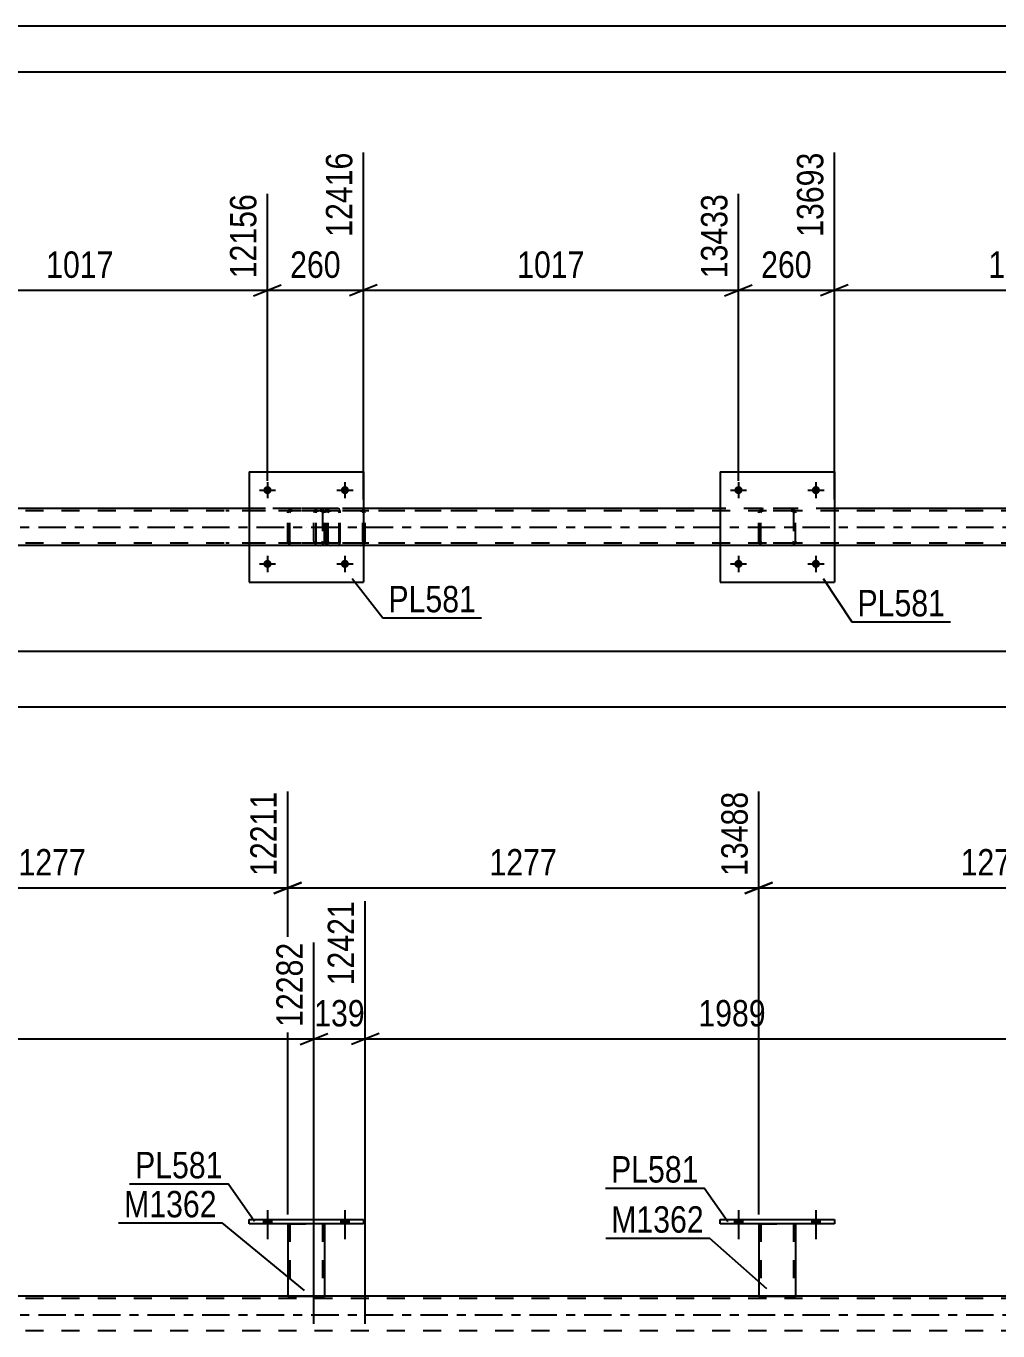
# Model space of a CAD drawing. Header units: millimetres. Extents: x 0 to 841, y 0 to 594.
# Drawn here: x 495.4 to 600.8, y 452.5 to 594 of the extents above; entities that cross this region are included whole.
import ezdxf

# ---------------------------------------------------------------- set-up
doc = ezdxf.new("R2010")
doc.units = ezdxf.units.MM
doc.linetypes.add('DXK_LINE_DOT2', pattern=[3.9198, 1.9599, -1.9599])
doc.linetypes.add('DXK_LINE_DOT3', pattern=[5.9187, 2.979, -0.9799, 0.9799, -0.9799])
doc.styles.add('Arial Narrow', font='ARIALN.TTF', dxfattribs={"height": 0.2})

# ---------------------------------------------------------------- blocks, each defined once
blk = doc.blocks.new('Unknown-389786769-1133 - 25525')
at = {"color": 5, "linetype": 'Continuous'}
for p, q in [((841, 594), (0, 594)), ((836, 589), (5, 589))]:
    blk.add_line(p, q, dxfattribs=at)
blk = doc.blocks.new('Part-389786769-2152 - 2062')
at = {"color": 7, "linetype": 'DXK_LINE_DOT2'}
for p, q in [((527.99, 541.39), (527.95, 541.2)), ((527.95, 538.16), (527.95, 541.2)), ((528.2, 541.2), (528.22, 541.3)), ((528.2, 538.16), (528.2, 541.2)), ((528.22, 541.3), (528.28, 541.37)), ((528.46, 541.68), (528.26, 541.65)), ((528.28, 541.37), (528.36, 541.42)), ((528.36, 541.42), (528.46, 541.44)), ((543.45, 541.68), (528.46, 541.68)), ((543.45, 541.44), (528.46, 541.44)), ((531.89, 541.65), (531.69, 541.68)), ((531.69, 541.44), (531.79, 541.42)), ((531.79, 541.42), (531.87, 541.37)), ((531.87, 541.37), (531.93, 541.3)), ((531.93, 541.3), (531.95, 541.2)), ((531.95, 538.16), (531.95, 541.2)), ((532.17, 541.37), (532.16, 541.39)), ((532.2, 541.2), (532.17, 541.37)), ((532.2, 538.16), (532.2, 541.2)), ((527.95, 538.16), (527.99, 537.98)), ((528.22, 538.07), (528.2, 538.16)), ((528.28, 537.99), (528.22, 538.07)), ((528.26, 537.72), (528.46, 537.68)), ((528.36, 537.94), (528.28, 537.99)), ((528.46, 537.92), (528.36, 537.94)), ((543.45, 537.92), (528.46, 537.92)), ((531.79, 537.94), (531.69, 537.92)), ((531.69, 537.68), (531.89, 537.72)), ((531.87, 537.99), (531.79, 537.94)), ((531.93, 538.07), (531.87, 537.99)), ((531.95, 538.16), (531.93, 538.07)), ((532.16, 537.98), (532.2, 538.16)), ((543.45, 537.68), (528.46, 537.68))]:
    blk.add_line(p, q, dxfattribs=at)
for centre, start, end in [((528.44, 541.18), 110.7583, 155.68), ((531.71, 541.18), 24.32, 69.2417), ((528.44, 538.18), 204.32, 249.2417), ((531.71, 538.18), 290.7583, 335.68)]:
    blk.add_arc(centre, 0.496, start, end, dxfattribs=at)
blk = doc.blocks.new('Part-389786769-2103 - 2062')
at = {"color": 7, "linetype": 'DXK_LINE_DOT2'}
for p, q in [((756.02, 541.44), (94.28, 541.44)), ((532, 541.68), (519.6, 541.68)), ((583.08, 541.68), (570.68, 541.68)), ((756.02, 537.92), (94.28, 537.92)), ((753.62, 537.68), (110.96, 537.68)), ((532, 537.68), (519.6, 537.68)), ((583.08, 537.68), (570.68, 537.68))]:
    blk.add_line(p, q, dxfattribs=at)
at = {"color": 2, "linetype": 'Continuous'}
for p, q in [((519.6, 541.68), (480.92, 541.68)), ((570.68, 541.68), (532, 541.68)), ((621.76, 541.68), (583.08, 541.68)), ((519.6, 537.68), (480.92, 537.68)), ((570.68, 537.68), (532, 537.68)), ((621.76, 537.68), (583.08, 537.68))]:
    blk.add_line(p, q, dxfattribs=at)
at = {"color": 7, "linetype": 'DXK_LINE_DOT3'}
blk.add_line((94.28, 539.68), (756.02, 539.68), dxfattribs=at)
blk = doc.blocks.new('Part-389786769-2176 - 2062')
at = {"color": 7, "linetype": 'DXK_LINE_DOT2'}
for p, q in [((529.22, 541.68), (517.07, 541.68)), ((529.22, 541.44), (517.07, 541.44)), ((526.67, 541.39), (526.63, 541.2)), ((526.63, 538.16), (526.63, 541.2)), ((526.88, 541.2), (526.9, 541.3)), ((526.88, 538.16), (526.88, 541.2)), ((526.9, 541.3), (526.95, 541.37)), ((527.13, 541.68), (526.94, 541.65)), ((526.95, 541.37), (527.04, 541.42)), ((527.04, 541.42), (527.13, 541.44)), ((527.95, 541.44), (527.95, 541.68)), ((529.33, 541.65), (529.22, 541.68)), ((529.22, 541.44), (529.27, 541.42)), ((529.27, 541.42), (529.32, 541.37)), ((529.32, 541.37), (529.35, 541.3)), ((529.41, 541.54), (529.33, 541.65)), ((529.35, 541.3), (529.36, 541.2)), ((529.36, 538.16), (529.36, 541.2)), ((529.47, 541.39), (529.41, 541.54)), ((529.49, 541.2), (529.47, 541.39)), ((529.49, 538.16), (529.49, 541.2)), ((529.22, 537.92), (517.07, 537.92)), ((526.63, 538.16), (526.67, 537.98)), ((526.9, 538.07), (526.88, 538.16)), ((526.95, 537.99), (526.9, 538.07)), ((526.94, 537.72), (527.13, 537.68)), ((527.04, 537.94), (526.95, 537.99)), ((527.13, 537.92), (527.04, 537.94)), ((527.95, 537.68), (527.95, 537.92)), ((529.27, 537.94), (529.22, 537.92)), ((529.22, 537.68), (529.33, 537.72)), ((529.32, 537.99), (529.27, 537.94)), ((529.35, 538.07), (529.32, 537.99)), ((529.33, 537.72), (529.41, 537.82)), ((529.36, 538.16), (529.35, 538.07)), ((529.41, 537.82), (529.47, 537.98)), ((529.47, 537.98), (529.49, 538.16)), ((529.22, 537.68), (517.07, 537.68))]:
    blk.add_line(p, q, dxfattribs=at)
for centre, start, end in [((527.12, 541.19), 111.1941, 156.1506), ((527.12, 538.18), 203.8494, 248.8059)]:
    blk.add_arc(centre, 0.492, start, end, dxfattribs=at)
blk = doc.blocks.new('Part-389786769-25985 - 2062')
at = {"color": 7, "linetype": 'DXK_LINE_DOT2'}
for p, q in [((523.8, 541.2), (523.84, 541.39)), ((523.84, 541.39), (523.8, 541.2)), ((523.8, 538.16), (523.8, 541.2)), ((524.04, 541.2), (524.06, 541.3)), ((524.04, 538.16), (524.04, 541.2)), ((524.06, 541.3), (524.11, 541.37)), ((524.1, 541.65), (524.28, 541.68)), ((524.28, 541.68), (524.1, 541.65)), ((524.11, 541.37), (524.19, 541.42)), ((524.19, 541.42), (524.28, 541.44)), ((527.32, 541.68), (524.28, 541.68)), ((527.32, 541.44), (524.28, 541.44)), ((527.32, 541.68), (527.5, 541.65)), ((527.5, 541.65), (527.32, 541.68)), ((527.32, 541.44), (527.41, 541.42)), ((527.41, 541.42), (527.49, 541.37)), ((527.49, 541.37), (527.54, 541.3)), ((527.54, 541.3), (527.56, 541.2)), ((527.56, 541.2), (527.56, 538.16)), ((527.76, 541.39), (527.8, 541.2)), ((527.8, 541.2), (527.76, 541.39)), ((527.8, 538.16), (527.8, 541.2)), ((523.84, 537.98), (523.8, 538.16)), ((523.8, 538.16), (523.84, 537.98)), ((524.06, 538.07), (524.04, 538.16)), ((524.11, 537.99), (524.06, 538.07)), ((524.28, 537.68), (524.1, 537.72)), ((524.1, 537.72), (524.28, 537.68)), ((524.19, 537.94), (524.11, 537.99)), ((524.28, 537.92), (524.19, 537.94)), ((527.32, 537.92), (524.28, 537.92)), ((527.41, 537.94), (527.32, 537.92)), ((527.5, 537.72), (527.32, 537.68)), ((527.32, 537.68), (527.5, 537.72)), ((527.49, 537.99), (527.41, 537.94)), ((527.54, 538.07), (527.49, 537.99)), ((527.56, 538.16), (527.54, 538.07)), ((527.8, 538.16), (527.76, 537.98)), ((527.76, 537.98), (527.8, 538.16)), ((527.32, 537.68), (524.28, 537.68))]:
    blk.add_line(p, q, dxfattribs=at)
at = {"color": 7, "linetype": 'DXK_LINE_DOT3'}
blk.add_line((525.8, 539.68), (525.8, 539.68), dxfattribs=at)
at = {"color": 7, "linetype": 'DXK_LINE_DOT2'}
for centre, start, end in [((524.28, 541.2), 112.5, 157.5), ((524.28, 541.2), 112.5, 157.5), ((527.32, 541.2), 22.5, 67.5), ((527.32, 541.2), 22.5, 67.5), ((524.28, 538.16), 202.5, 247.5), ((524.28, 538.16), 202.5, 247.5), ((527.32, 538.16), 292.5, 337.5), ((527.32, 538.16), 292.5, 337.5)]:
    blk.add_arc(centre, 0.48, start, end, dxfattribs=at)
blk = doc.blocks.new('Part-389786769-25986 - 2062')
at = {"color": 2, "linetype": 'Continuous'}
for p, q in [((519.6, 545.68), (519.6, 533.68)), ((519.6, 545.68), (532, 545.68)), ((532, 545.68), (532, 533.68)), ((519.6, 533.68), (532, 533.68))]:
    blk.add_line(p, q, dxfattribs=at)
blk = doc.blocks.new('Part-389786769-25987 - 2062')
at = {"color": 7, "linetype": 'DXK_LINE_DOT2'}
for p, q in [((574.88, 541.2), (574.92, 541.39)), ((574.92, 541.39), (574.88, 541.2)), ((574.88, 538.16), (574.88, 541.2)), ((575.12, 541.2), (575.14, 541.3)), ((575.12, 538.16), (575.12, 541.2)), ((575.14, 541.3), (575.19, 541.37)), ((575.18, 541.65), (575.36, 541.68)), ((575.36, 541.68), (575.18, 541.65)), ((575.19, 541.37), (575.27, 541.42)), ((575.27, 541.42), (575.36, 541.44)), ((578.4, 541.68), (575.36, 541.68)), ((578.4, 541.44), (575.36, 541.44)), ((578.4, 541.68), (578.58, 541.65)), ((578.58, 541.65), (578.4, 541.68)), ((578.4, 541.44), (578.49, 541.42)), ((578.49, 541.42), (578.57, 541.37)), ((578.57, 541.37), (578.62, 541.3)), ((578.62, 541.3), (578.64, 541.2)), ((578.64, 541.2), (578.64, 538.16)), ((578.84, 541.39), (578.88, 541.2)), ((578.88, 541.2), (578.84, 541.39)), ((578.88, 538.16), (578.88, 541.2)), ((574.92, 537.98), (574.88, 538.16)), ((574.88, 538.16), (574.92, 537.98)), ((575.14, 538.07), (575.12, 538.16)), ((575.19, 537.99), (575.14, 538.07)), ((575.36, 537.68), (575.18, 537.72)), ((575.18, 537.72), (575.36, 537.68)), ((575.27, 537.94), (575.19, 537.99)), ((575.36, 537.92), (575.27, 537.94)), ((578.4, 537.92), (575.36, 537.92)), ((578.49, 537.94), (578.4, 537.92)), ((578.58, 537.72), (578.4, 537.68)), ((578.4, 537.68), (578.58, 537.72)), ((578.57, 537.99), (578.49, 537.94)), ((578.62, 538.07), (578.57, 537.99)), ((578.64, 538.16), (578.62, 538.07)), ((578.88, 538.16), (578.84, 537.98)), ((578.84, 537.98), (578.88, 538.16)), ((578.4, 537.68), (575.36, 537.68))]:
    blk.add_line(p, q, dxfattribs=at)
at = {"color": 7, "linetype": 'DXK_LINE_DOT3'}
blk.add_line((576.88, 539.68), (576.88, 539.68), dxfattribs=at)
at = {"color": 7, "linetype": 'DXK_LINE_DOT2'}
for centre, start, end in [((575.36, 541.2), 112.5, 157.5), ((575.36, 541.2), 112.5, 157.5), ((578.4, 541.2), 22.5, 67.5), ((578.4, 541.2), 22.5, 67.5), ((575.36, 538.16), 202.5, 247.5), ((575.36, 538.16), 202.5, 247.5), ((578.4, 538.16), 292.5, 337.5), ((578.4, 538.16), 292.5, 337.5)]:
    blk.add_arc(centre, 0.48, start, end, dxfattribs=at)
blk = doc.blocks.new('Part-389786769-25988 - 2062')
at = {"color": 2, "linetype": 'Continuous'}
for p, q in [((570.68, 545.68), (570.68, 533.68)), ((570.68, 545.68), (583.08, 545.68)), ((583.08, 545.68), (583.08, 533.68)), ((570.68, 533.68), (583.08, 533.68))]:
    blk.add_line(p, q, dxfattribs=at)
blk = doc.blocks.new('Bolt-389786769-26014 - 2062')
at = {"linetype": 'Continuous'}
for points in [[(522.04, 535.68, -1), (521.16, 535.68, -1)], [(530.44, 535.68, -1), (529.56, 535.68, -1)]]:
    blk.add_hatch(color=1, dxfattribs=at).paths.add_polyline_path(points)
at = {"color": 1, "linetype": 'Continuous'}
for p, q in [((521.6, 536.56), (521.6, 534.8)), ((530, 536.56), (530, 534.8)), ((520.72, 535.68), (522.48, 535.68)), ((529.12, 535.68), (530.88, 535.68))]:
    blk.add_line(p, q, dxfattribs=at)
blk = doc.blocks.new('Bolt-389786769-26015 - 2062')
at = {"linetype": 'Continuous'}
for points in [[(522.04, 543.68, -1), (521.16, 543.68, -1)], [(530.44, 543.68, -1), (529.56, 543.68, -1)]]:
    blk.add_hatch(color=1, dxfattribs=at).paths.add_polyline_path(points)
at = {"color": 1, "linetype": 'Continuous'}
for p, q in [((520.72, 543.68), (522.48, 543.68)), ((521.6, 544.56), (521.6, 542.8)), ((529.12, 543.68), (530.88, 543.68)), ((530, 544.56), (530, 542.8))]:
    blk.add_line(p, q, dxfattribs=at)
blk = doc.blocks.new('Bolt-389786769-26016 - 2062')
at = {"linetype": 'Continuous'}
for points in [[(573.12, 535.68, -1), (572.24, 535.68, -1)], [(581.52, 535.68, -1), (580.64, 535.68, -1)]]:
    blk.add_hatch(color=1, dxfattribs=at).paths.add_polyline_path(points)
at = {"color": 1, "linetype": 'Continuous'}
for p, q in [((572.68, 536.56), (572.68, 534.8)), ((581.08, 536.56), (581.08, 534.8)), ((571.8, 535.68), (573.56, 535.68)), ((580.2, 535.68), (581.96, 535.68))]:
    blk.add_line(p, q, dxfattribs=at)
blk = doc.blocks.new('Bolt-389786769-26017 - 2062')
at = {"linetype": 'Continuous'}
for points in [[(573.12, 543.68, -1), (572.24, 543.68, -1)], [(581.52, 543.68, -1), (580.64, 543.68, -1)]]:
    blk.add_hatch(color=1, dxfattribs=at).paths.add_polyline_path(points)
at = {"color": 1, "linetype": 'Continuous'}
for p, q in [((571.8, 543.68), (573.56, 543.68)), ((572.68, 544.56), (572.68, 542.8)), ((580.2, 543.68), (581.96, 543.68)), ((581.08, 544.56), (581.08, 542.8))]:
    blk.add_line(p, q, dxfattribs=at)
blk = doc.blocks.new('Part-389786769-2518 - 2334')
at = {"color": 2, "linetype": 'Continuous'}
blk.add_line((750.1, 456.26), (94.28, 456.26), dxfattribs=at)
at = {"color": 7, "linetype": 'DXK_LINE_DOT2'}
for p, q in [((756.02, 456.02), (94.28, 456.02)), ((756.02, 452.5), (94.28, 452.5))]:
    blk.add_line(p, q, dxfattribs=at)
at = {"color": 7, "linetype": 'DXK_LINE_DOT3'}
blk.add_line((94.28, 454.26), (756.02, 454.26), dxfattribs=at)
blk = doc.blocks.new('Part-389786769-26354 - 2334')
at = {"color": 7, "linetype": 'DXK_LINE_DOT2'}
for p, q in [((574.88, 464.11), (578.88, 464.11)), ((574.88, 464.1), (574.88, 464.11)), ((574.88, 464.11), (574.88, 464.1)), ((575.12, 464.11), (575.12, 456.26)), ((578.64, 464.11), (578.64, 456.26)), ((578.88, 464.11), (578.88, 464.1)), ((578.88, 464.1), (578.88, 464.11)), ((578.58, 456.26), (578.62, 456.26)), ((578.58, 456.26), (578.62, 456.26)), ((578.62, 456.26), (578.64, 456.26)), ((578.62, 456.26), (578.64, 456.26))]:
    blk.add_line(p, q, dxfattribs=at)
at = {"color": 2, "linetype": 'Continuous'}
for p, q in [((574.88, 464.1), (574.88, 456.26)), ((578.88, 464.1), (578.88, 456.26)), ((574.88, 456.26), (578.88, 456.26))]:
    blk.add_line(p, q, dxfattribs=at)
blk = doc.blocks.new('Part-389786769-26352 - 2334')
at = {"color": 7, "linetype": 'DXK_LINE_DOT2'}
for p, q in [((523.8, 464.11), (527.8, 464.11)), ((523.8, 464.1), (523.8, 464.11)), ((523.8, 464.11), (523.8, 464.1)), ((524.04, 464.11), (524.04, 456.26)), ((527.56, 464.11), (527.56, 456.26)), ((527.8, 464.11), (527.8, 464.1)), ((527.8, 464.1), (527.8, 464.11)), ((527.5, 456.26), (527.54, 456.26)), ((527.5, 456.26), (527.54, 456.26)), ((527.54, 456.26), (527.56, 456.26)), ((527.54, 456.26), (527.56, 456.26))]:
    blk.add_line(p, q, dxfattribs=at)
at = {"color": 2, "linetype": 'Continuous'}
for p, q in [((523.8, 464.1), (523.8, 456.26)), ((527.8, 464.1), (527.8, 456.26)), ((523.8, 456.26), (527.8, 456.26))]:
    blk.add_line(p, q, dxfattribs=at)
blk = doc.blocks.new('Part-389786769-26353 - 2334')
at = {"color": 2, "linetype": 'Continuous'}
for p, q in [((519.6, 464.58), (532, 464.58)), ((519.6, 464.1), (519.6, 464.58)), ((532, 464.58), (532, 464.1)), ((532, 464.1), (519.6, 464.1))]:
    blk.add_line(p, q, dxfattribs=at)
blk = doc.blocks.new('Part-389786769-26355 - 2334')
at = {"color": 2, "linetype": 'Continuous'}
for p, q in [((570.68, 464.58), (583.08, 464.58)), ((570.68, 464.1), (570.68, 464.58)), ((583.08, 464.58), (583.08, 464.1)), ((583.08, 464.1), (570.68, 464.1))]:
    blk.add_line(p, q, dxfattribs=at)
blk = doc.blocks.new('Bolt-389786769-26381 - 2334')
at = {"linetype": 'Continuous'}
for points in [[(521.16, 464.1), (522.04, 464.1), (522.04, 464.58), (521.16, 464.58)], [(529.56, 464.1), (530.44, 464.1), (530.44, 464.58), (529.56, 464.58)]]:
    blk.add_hatch(color=1, dxfattribs=at).paths.add_polyline_path(points)
at = {"color": 1, "linetype": 'Continuous'}
for p, q in [((521.6, 465.58), (521.6, 462.46)), ((530, 465.58), (530, 462.46)), ((521.16, 464.58), (521.16, 464.1)), ((522.04, 464.58), (522.04, 464.1)), ((529.56, 464.58), (529.56, 464.1)), ((530.44, 464.58), (530.44, 464.1))]:
    blk.add_line(p, q, dxfattribs=at)
blk = doc.blocks.new('Bolt-389786769-26382 - 2334')
at = {"linetype": 'Continuous'}
for points in [[(521.16, 464.1), (522.04, 464.1), (522.04, 464.58), (521.16, 464.58)], [(529.56, 464.1), (530.44, 464.1), (530.44, 464.58), (529.56, 464.58)]]:
    blk.add_hatch(color=1, dxfattribs=at).paths.add_polyline_path(points)
at = {"color": 1, "linetype": 'Continuous'}
for p, q in [((521.6, 465.58), (521.6, 462.46)), ((530, 465.58), (530, 462.46)), ((521.16, 464.58), (521.16, 464.1)), ((522.04, 464.58), (522.04, 464.1)), ((529.56, 464.58), (529.56, 464.1)), ((530.44, 464.58), (530.44, 464.1))]:
    blk.add_line(p, q, dxfattribs=at)
blk = doc.blocks.new('Bolt-389786769-26383 - 2334')
at = {"linetype": 'Continuous'}
for points in [[(572.24, 464.1), (573.12, 464.1), (573.12, 464.58), (572.24, 464.58)], [(580.64, 464.1), (581.52, 464.1), (581.52, 464.58), (580.64, 464.58)]]:
    blk.add_hatch(color=1, dxfattribs=at).paths.add_polyline_path(points)
at = {"color": 1, "linetype": 'Continuous'}
for p, q in [((572.68, 465.58), (572.68, 462.46)), ((581.08, 465.58), (581.08, 462.46)), ((572.24, 464.58), (572.24, 464.1)), ((573.12, 464.58), (573.12, 464.1)), ((580.64, 464.58), (580.64, 464.1)), ((581.52, 464.58), (581.52, 464.1))]:
    blk.add_line(p, q, dxfattribs=at)
blk = doc.blocks.new('Bolt-389786769-26384 - 2334')
at = {"linetype": 'Continuous'}
for points in [[(572.24, 464.1), (573.12, 464.1), (573.12, 464.58), (572.24, 464.58)], [(580.64, 464.1), (581.52, 464.1), (581.52, 464.58), (580.64, 464.58)]]:
    blk.add_hatch(color=1, dxfattribs=at).paths.add_polyline_path(points)
at = {"color": 1, "linetype": 'Continuous'}
for p, q in [((572.68, 465.58), (572.68, 462.46)), ((581.08, 465.58), (581.08, 462.46)), ((572.24, 464.58), (572.24, 464.1)), ((573.12, 464.58), (573.12, 464.1)), ((580.64, 464.58), (580.64, 464.1)), ((581.52, 464.58), (581.52, 464.1))]:
    blk.add_line(p, q, dxfattribs=at)
blk = doc.blocks.new('StraightDimension-389786769-28738 - 2062')
at = {"color": 7, "linetype": 'Continuous'}
for p, q in [((532, 542.68), (532, 580.3)), ((572.68, 544.68), (572.68, 575.8)), ((533.5, 565.95), (530.5, 564.75)), ((532, 565.35), (572.68, 565.35)), ((571.18, 564.75), (574.18, 565.95))]:
    blk.add_line(p, q, dxfattribs=at)
at = {"color": 0}
blk.add_wipeout([(556.6, 566.1), (556.6, 570.3), (548.08, 570.3), (548.08, 566.1)], dxfattribs=at)
at = {"color": 3, "style": 'Arial Narrow'}
blk.add_text('1017', height=2.863, dxfattribs=at).set_placement((548.68, 566.7))
at = {"color": 0, "linetype": 'Continuous'}
blk.add_wipeout([(572.08, 576.4), (567.88, 576.4), (567.88, 566.05), (572.08, 566.05)], dxfattribs=at)
at = {"color": 3, "linetype": 'Continuous', "style": 'Arial Narrow'}
blk.add_text('13433', height=2.863, rotation=90.0002, dxfattribs=at).set_placement((571.48, 566.65))
blk = doc.blocks.new('StraightDimension-389786769-22695 - 2062')
at = {"color": 7, "linetype": 'Continuous'}
blk.add_line((57.16, 526.2), (756.02, 526.2), dxfattribs=at)
blk = doc.blocks.new('StraightDimension-389786769-28736 - 2062')
at = {"color": 7, "linetype": 'Continuous'}
for p, q in [((583.08, 542.68), (583.08, 580.3)), ((623.76, 544.68), (623.76, 575.8)), ((584.58, 565.95), (581.58, 564.75)), ((583.08, 565.35), (623.76, 565.35)), ((622.26, 564.75), (625.26, 565.95))]:
    blk.add_line(p, q, dxfattribs=at)
at = {"color": 0}
blk.add_wipeout([(607.68, 566.1), (607.68, 570.3), (599.17, 570.3), (599.17, 566.1)], dxfattribs=at)
at = {"color": 3, "style": 'Arial Narrow'}
blk.add_text('1017', height=2.863, dxfattribs=at).set_placement((599.77, 566.7))
at = {"color": 0, "linetype": 'Continuous'}
blk.add_wipeout([(623.16, 576.4), (618.96, 576.4), (618.96, 566.05), (623.16, 566.05)], dxfattribs=at)
at = {"color": 3, "linetype": 'Continuous', "style": 'Arial Narrow'}
blk.add_text('14710', height=2.863, rotation=90.0002, dxfattribs=at).set_placement((622.56, 566.65))
blk = doc.blocks.new('StraightDimension-389786769-28737 - 2062')
at = {"color": 7, "linetype": 'Continuous'}
for p, q in [((583.08, 542.68), (583.08, 580.3)), ((572.68, 544.68), (572.68, 575.8)), ((571.18, 564.75), (574.18, 565.95)), ((572.68, 565.35), (583.08, 565.35)), ((584.58, 565.95), (581.58, 564.75))]:
    blk.add_line(p, q, dxfattribs=at)
at = {"color": 0}
blk.add_wipeout([(581.22, 566.1), (581.22, 570.3), (574.54, 570.3), (574.54, 566.1)], dxfattribs=at)
at = {"color": 3, "style": 'Arial Narrow'}
blk.add_text('260', height=2.863, dxfattribs=at).set_placement((575.14, 566.7))
at = {"color": 0, "linetype": 'Continuous'}
blk.add_wipeout([(582.48, 580.9), (578.28, 580.9), (578.28, 570.55), (582.48, 570.55)], dxfattribs=at)
at = {"color": 3, "linetype": 'Continuous', "style": 'Arial Narrow'}
blk.add_text('13693', height=2.863, rotation=90.0002, dxfattribs=at).set_placement((581.88, 571.15))
blk = doc.blocks.new('StraightDimension-389786769-28739 - 2062')
at = {"color": 7, "linetype": 'Continuous'}
for p, q in [((532, 542.68), (532, 580.3)), ((521.6, 544.68), (521.6, 575.8)), ((520.1, 564.75), (523.1, 565.95)), ((521.6, 565.35), (532, 565.35)), ((533.5, 565.95), (530.5, 564.75))]:
    blk.add_line(p, q, dxfattribs=at)
at = {"color": 0}
blk.add_wipeout([(530.14, 566.1), (530.14, 570.3), (523.46, 570.3), (523.46, 566.1)], dxfattribs=at)
at = {"color": 3, "style": 'Arial Narrow'}
blk.add_text('260', height=2.863, dxfattribs=at).set_placement((524.06, 566.7))
at = {"color": 0, "linetype": 'Continuous'}
blk.add_wipeout([(531.4, 580.9), (527.2, 580.9), (527.2, 570.55), (531.4, 570.55)], dxfattribs=at)
at = {"color": 3, "linetype": 'Continuous', "style": 'Arial Narrow'}
blk.add_text('12416', height=2.863, rotation=90.0002, dxfattribs=at).set_placement((530.8, 571.15))
blk = doc.blocks.new('StraightDimension-389786769-28740 - 2062')
at = {"color": 7, "linetype": 'Continuous'}
for p, q in [((480.92, 542.68), (480.92, 580.3)), ((521.6, 544.68), (521.6, 575.8)), ((482.42, 565.95), (479.42, 564.75)), ((480.92, 565.35), (521.6, 565.35)), ((520.1, 564.75), (523.1, 565.95))]:
    blk.add_line(p, q, dxfattribs=at)
at = {"color": 0}
blk.add_wipeout([(505.52, 566.1), (505.52, 570.3), (497, 570.3), (497, 566.1)], dxfattribs=at)
at = {"color": 3, "style": 'Arial Narrow'}
blk.add_text('1017', height=2.863, dxfattribs=at).set_placement((497.6, 566.7))
at = {"color": 0, "linetype": 'Continuous'}
blk.add_wipeout([(521, 576.4), (516.8, 576.4), (516.8, 566.05), (521, 566.05)], dxfattribs=at)
at = {"color": 3, "linetype": 'Continuous', "style": 'Arial Narrow'}
blk.add_text('12156', height=2.863, rotation=90.0002, dxfattribs=at).set_placement((520.4, 566.65))
blk = doc.blocks.new('StraightDimension-389786769-29398 - 2062')
at = {"color": 7, "linetype": 'Continuous'}
blk.add_line((56.52, 520.18), (756.66, 520.18), dxfattribs=at)
blk = doc.blocks.new('StraightDimension-389786769-30503 - 2334')
at = {"color": 7, "linetype": 'Continuous'}
for p, q in [((472.72, 465.1), (472.72, 510.98)), ((523.8, 465.11), (523.8, 510.98)), ((474.22, 501.14), (471.22, 499.94)), ((522.3, 499.94), (525.3, 501.14)), ((472.72, 500.54), (523.8, 500.54))]:
    blk.add_line(p, q, dxfattribs=at)
at = {"color": 0}
blk.add_wipeout([(502.52, 501.29), (502.52, 505.49), (494, 505.49), (494, 501.29)], dxfattribs=at)
at = {"color": 3, "style": 'Arial Narrow'}
blk.add_text('1277', height=2.863, dxfattribs=at).set_placement((494.6, 501.89))
at = {"color": 0, "linetype": 'Continuous'}
blk.add_wipeout([(523.2, 511.58), (519, 511.58), (519, 501.24), (523.2, 501.24)], dxfattribs=at)
at = {"color": 3, "linetype": 'Continuous', "style": 'Arial Narrow'}
blk.add_text('12211', height=2.863, rotation=90.0002, dxfattribs=at).set_placement((522.6, 501.84))
blk = doc.blocks.new('StraightDimension-389786769-30502 - 2334')
at = {"color": 7, "linetype": 'Continuous'}
for p, q in [((523.8, 465.11), (523.8, 510.98)), ((574.88, 465.11), (574.88, 510.98)), ((525.3, 501.14), (522.3, 499.94)), ((573.38, 499.94), (576.38, 501.14)), ((523.8, 500.54), (574.88, 500.54))]:
    blk.add_line(p, q, dxfattribs=at)
at = {"color": 0}
blk.add_wipeout([(553.6, 501.29), (553.6, 505.49), (545.08, 505.49), (545.08, 501.29)], dxfattribs=at)
at = {"color": 3, "style": 'Arial Narrow'}
blk.add_text('1277', height=2.863, dxfattribs=at).set_placement((545.68, 501.89))
at = {"color": 0, "linetype": 'Continuous'}
blk.add_wipeout([(574.28, 511.58), (570.08, 511.58), (570.08, 501.24), (574.28, 501.24)], dxfattribs=at)
at = {"color": 3, "linetype": 'Continuous', "style": 'Arial Narrow'}
blk.add_text('13488', height=2.863, rotation=90.0002, dxfattribs=at).set_placement((573.68, 501.84))
blk = doc.blocks.new('StraightDimension-389786769-22826 - 2334')
at = {"color": 7, "linetype": 'Continuous'}
for p, q in [((532.2, 453.26), (532.2, 499.11)), ((526.63, 453.26), (526.63, 494.61)), ((525.13, 483.57), (528.13, 484.77)), ((526.63, 484.17), (532.2, 484.17)), ((533.7, 484.77), (530.7, 483.57))]:
    blk.add_line(p, q, dxfattribs=at)
at = {"color": 0}
blk.add_wipeout([(532.76, 484.92), (532.76, 489.12), (526.07, 489.12), (526.07, 484.92)], dxfattribs=at)
at = {"color": 3, "style": 'Arial Narrow'}
blk.add_text('139', height=2.863, dxfattribs=at).set_placement((526.67, 485.52))
at = {"color": 0, "linetype": 'Continuous'}
blk.add_wipeout([(531.6, 499.71), (527.4, 499.71), (527.4, 489.37), (531.6, 489.37)], dxfattribs=at)
at = {"color": 3, "linetype": 'Continuous', "style": 'Arial Narrow'}
blk.add_text('12421', height=2.863, rotation=90.0002, dxfattribs=at).set_placement((531, 489.97))
blk = doc.blocks.new('StraightDimension-389786769-22827 - 2334')
at = {"color": 7, "linetype": 'Continuous'}
for p, q in [((447.07, 453.26), (447.07, 499.11)), ((526.63, 453.26), (526.63, 494.61)), ((448.57, 484.77), (445.57, 483.57)), ((447.07, 484.17), (526.63, 484.17)), ((525.13, 483.57), (528.13, 484.77))]:
    blk.add_line(p, q, dxfattribs=at)
at = {"color": 0}
blk.add_wipeout([(491.11, 484.92), (491.11, 489.12), (482.59, 489.12), (482.59, 484.92)], dxfattribs=at)
at = {"color": 3, "style": 'Arial Narrow'}
blk.add_text('1989', height=2.863, dxfattribs=at).set_placement((483.19, 485.52))
at = {"color": 0, "linetype": 'Continuous'}
blk.add_wipeout([(526.03, 495.21), (521.83, 495.21), (521.83, 484.87), (526.03, 484.87)], dxfattribs=at)
at = {"color": 3, "linetype": 'Continuous', "style": 'Arial Narrow'}
blk.add_text('12282', height=2.863, rotation=90.0002, dxfattribs=at).set_placement((525.43, 485.47))
blk = doc.blocks.new('StraightDimension-389786769-22825 - 2334')
at = {"color": 7, "linetype": 'Continuous'}
for p, q in [((532.2, 453.26), (532.2, 499.11)), ((611.76, 453.26), (611.76, 494.61)), ((533.7, 484.77), (530.7, 483.57)), ((532.2, 484.17), (611.76, 484.17)), ((610.26, 483.57), (613.26, 484.77))]:
    blk.add_line(p, q, dxfattribs=at)
at = {"color": 0}
blk.add_wipeout([(576.24, 484.92), (576.24, 489.12), (567.73, 489.12), (567.73, 484.92)], dxfattribs=at)
at = {"color": 3, "style": 'Arial Narrow'}
blk.add_text('1989', height=2.863, dxfattribs=at).set_placement((568.33, 485.52))
at = {"color": 0, "linetype": 'Continuous'}
blk.add_wipeout([(611.16, 495.21), (606.96, 495.21), (606.96, 484.87), (611.16, 484.87)], dxfattribs=at)
at = {"color": 3, "linetype": 'Continuous', "style": 'Arial Narrow'}
blk.add_text('14410', height=2.863, rotation=90.0002, dxfattribs=at).set_placement((610.56, 485.47))
blk = doc.blocks.new('StraightDimension-389786769-30501 - 2334')
at = {"color": 7, "linetype": 'Continuous'}
for p, q in [((574.88, 465.11), (574.88, 510.98)), ((625.96, 465.1), (625.96, 510.98)), ((576.38, 501.14), (573.38, 499.94)), ((624.46, 499.94), (627.46, 501.14)), ((574.88, 500.54), (625.96, 500.54))]:
    blk.add_line(p, q, dxfattribs=at)
at = {"color": 0}
blk.add_wipeout([(604.68, 501.29), (604.68, 505.49), (596.17, 505.49), (596.17, 501.29)], dxfattribs=at)
at = {"color": 3, "style": 'Arial Narrow'}
blk.add_text('1277', height=2.863, dxfattribs=at).set_placement((596.77, 501.89))
at = {"color": 0, "linetype": 'Continuous'}
blk.add_wipeout([(625.36, 511.58), (621.16, 511.58), (621.16, 501.24), (625.36, 501.24)], dxfattribs=at)
at = {"color": 3, "linetype": 'Continuous', "style": 'Arial Narrow'}
blk.add_text('14765', height=2.863, rotation=90.0002, dxfattribs=at).set_placement((624.76, 501.84))
blk = doc.blocks.new('Mark-389786769-30905 - 2062')
at = {"color": 0}
blk.add_wipeout([(544.22, 530.43), (544.22, 533.43), (534.72, 533.43), (534.72, 530.43)], dxfattribs=at)
blk.add_wipeout([(544.22, 530.43), (544.22, 533.43), (534.72, 533.43), (534.72, 530.43)], dxfattribs=at)
at = {"color": 30, "linetype": 'Continuous'}
for p, q in [((530.79, 534.08), (534.12, 529.83)), ((534.12, 529.83), (544.82, 529.83))]:
    blk.add_line(p, q, dxfattribs=at)
at = {"color": 3, "style": 'Arial Narrow'}
blk.add_text('PL581', height=2.863, dxfattribs=at).set_placement((534.72, 530.43))
blk = doc.blocks.new('Mark-389786769-30908 - 2062')
at = {"color": 0}
blk.add_wipeout([(595.09, 529.99), (595.09, 532.99), (585.59, 532.99), (585.59, 529.99)], dxfattribs=at)
blk.add_wipeout([(595.09, 529.99), (595.09, 532.99), (585.59, 532.99), (585.59, 529.99)], dxfattribs=at)
at = {"color": 30, "linetype": 'Continuous'}
for p, q in [((581.87, 534.08), (584.99, 529.39)), ((584.99, 529.39), (595.69, 529.39))]:
    blk.add_line(p, q, dxfattribs=at)
at = {"color": 3, "style": 'Arial Narrow'}
blk.add_text('PL581', height=2.863, dxfattribs=at).set_placement((585.59, 529.99))
blk = doc.blocks.new('Mark-389786769-30759 - 2334')
at = {"color": 0}
blk.add_wipeout([(568.93, 463.16), (568.93, 466.16), (558.88, 466.16), (558.88, 463.16)], dxfattribs=at)
blk.add_wipeout([(568.93, 463.16), (568.93, 466.16), (558.88, 466.16), (558.88, 463.16)], dxfattribs=at)
at = {"color": 30, "linetype": 'Continuous'}
for p in [(558.28, 462.56), (575.76, 457.07)]:
    blk.add_line(p, (569.53, 462.56), dxfattribs=at)
at = {"color": 3, "style": 'Arial Narrow'}
blk.add_text('M1362', height=2.863, dxfattribs=at).set_placement((558.88, 463.16))
blk = doc.blocks.new('Mark-389786769-30753 - 2334')
at = {"color": 0}
blk.add_wipeout([(516.1, 464.82), (516.1, 467.82), (506.05, 467.82), (506.05, 464.82)], dxfattribs=at)
blk.add_wipeout([(516.1, 464.82), (516.1, 467.82), (506.05, 467.82), (506.05, 464.82)], dxfattribs=at)
at = {"color": 30, "linetype": 'Continuous'}
for p in [(505.45, 464.22), (525.61, 456.89)]:
    blk.add_line(p, (516.7, 464.22), dxfattribs=at)
at = {"color": 3, "style": 'Arial Narrow'}
blk.add_text('M1362', height=2.863, dxfattribs=at).set_placement((506.05, 464.82))
blk = doc.blocks.new('Mark-389786769-30756 - 2334')
at = {"color": 0}
blk.add_wipeout([(516.74, 469.05), (516.74, 472.05), (507.24, 472.05), (507.24, 469.05)], dxfattribs=at)
blk.add_wipeout([(516.74, 469.05), (516.74, 472.05), (507.24, 472.05), (507.24, 469.05)], dxfattribs=at)
at = {"color": 30, "linetype": 'Continuous'}
for p in [(506.64, 468.45), (520.19, 464.37)]:
    blk.add_line(p, (517.34, 468.45), dxfattribs=at)
at = {"color": 3, "style": 'Arial Narrow'}
blk.add_text('PL581', height=2.863, dxfattribs=at).set_placement((507.24, 469.05))
blk = doc.blocks.new('Mark-389786769-30762 - 2334')
at = {"color": 0}
blk.add_wipeout([(568.36, 468.59), (568.36, 471.59), (558.86, 471.59), (558.86, 468.59)], dxfattribs=at)
blk.add_wipeout([(568.36, 468.59), (568.36, 471.59), (558.86, 471.59), (558.86, 468.59)], dxfattribs=at)
at = {"color": 30, "linetype": 'Continuous'}
for p in [(558.26, 467.99), (571.51, 464.33)]:
    blk.add_line(p, (568.96, 467.99), dxfattribs=at)
at = {"color": 3, "style": 'Arial Narrow'}
blk.add_text('PL581', height=2.863, dxfattribs=at).set_placement((558.86, 468.59))

msp = doc.modelspace()

# ---------------------------------------------------------------- block references
for name in ['Unknown-389786769-1133 - 25525', 'Part-389786769-25986 - 2062', 'Part-389786769-25988 - 2062', 'Part-389786769-2103 - 2062', 'Bolt-389786769-26015 - 2062', 'Bolt-389786769-26017 - 2062', 'Part-389786769-2176 - 2062', 'Part-389786769-25985 - 2062', 'Part-389786769-2152 - 2062', 'Part-389786769-25987 - 2062', 'Bolt-389786769-26014 - 2062', 'Bolt-389786769-26016 - 2062', 'Bolt-389786769-26381 - 2334', 'Bolt-389786769-26382 - 2334', 'Bolt-389786769-26383 - 2334', 'Bolt-389786769-26384 - 2334', 'Part-389786769-26353 - 2334', 'Part-389786769-26355 - 2334', 'Part-389786769-26352 - 2334', 'Part-389786769-26354 - 2334', 'Part-389786769-2518 - 2334']:
    msp.add_blockref(name, (0, 0))

# ---------------------------------------------------------------- next in the draw order: block references
for name in ['StraightDimension-389786769-28738 - 2062', 'StraightDimension-389786769-28736 - 2062', 'StraightDimension-389786769-22695 - 2062', 'StraightDimension-389786769-30503 - 2334']:
    msp.add_blockref(name, (0, 0))

# ---------------------------------------------------------------- next in the draw order: block references
for name in ['StraightDimension-389786769-28739 - 2062', 'StraightDimension-389786769-28737 - 2062', 'StraightDimension-389786769-29398 - 2062', 'StraightDimension-389786769-30502 - 2334']:
    msp.add_blockref(name, (0, 0))

# ---------------------------------------------------------------- next in the draw order: block references
for name in ['StraightDimension-389786769-28740 - 2062', 'Mark-389786769-30905 - 2062', 'Mark-389786769-30908 - 2062', 'StraightDimension-389786769-22826 - 2334']:
    msp.add_blockref(name, (0, 0))

# ---------------------------------------------------------------- next in the draw order: block references
for name in ['StraightDimension-389786769-22827 - 2334', 'StraightDimension-389786769-22825 - 2334']:
    msp.add_blockref(name, (0, 0))

# ---------------------------------------------------------------- next in the draw order: block references
for name in ['StraightDimension-389786769-30501 - 2334', 'Mark-389786769-30753 - 2334']:
    msp.add_blockref(name, (0, 0))

# ---------------------------------------------------------------- next in the draw order: block references
for name in ['Mark-389786769-30756 - 2334', 'Mark-389786769-30759 - 2334']:
    msp.add_blockref(name, (0, 0))

# ---------------------------------------------------------------- next in the draw order: block references
msp.add_blockref('Mark-389786769-30762 - 2334', (0, 0))

doc.saveas('drawing.dxf')
